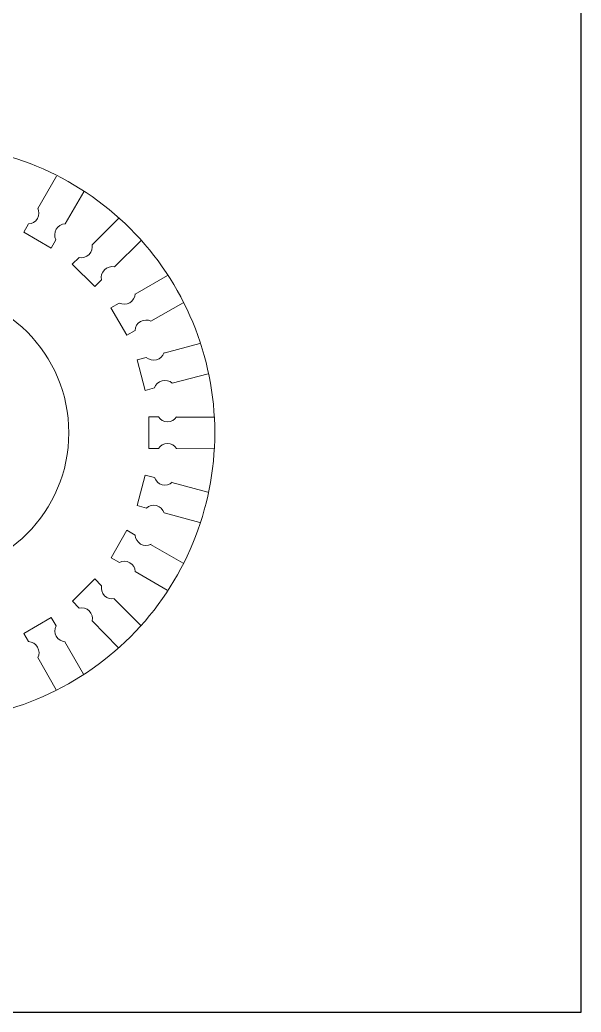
# Model space of a CAD drawing. Header units: centimetres. Extents: x -25 to 25, y -32.5 to 32.5.
# Drawn here: x 19.44 to 25, y -32.5 to -22.66 of the extents above; entities that cross this region are included whole.
import ezdxf

# ---------------------------------------------------------------- set-up
doc = ezdxf.new("R2010")
doc.units = ezdxf.units.CM
doc.header["$MEASUREMENT"] = 0
doc.layers.add('Capa 1', color=7, linetype='Continuous')

msp = doc.modelspace()

# ---------------------------------------------------------------- linework, layer by layer
at = {"layer": 'Capa 1', "color": 254}
msp.add_lwpolyline([(-25, -32.5), (25, -32.5), (25, 32.5), (-25, 32.5), (-25, -32.5)], close=True, dxfattribs=at)
at = {"layer": 'Capa 1', "color": 250, "lineweight": 9}
for points, knots in [([(18.50683, -23.89389), (19.26509, -23.89341), (19.99247, -24.19416), (20.52898, -24.73), (20.52898, -24.73), (21.06549, -25.26582), (21.36716, -25.99646), (21.36764, -26.7547), (21.36764, -26.7547), (21.36813, -27.51296), (21.06737, -28.24034), (20.53155, -28.77685), (20.53155, -28.77685), (19.99571, -29.31336), (19.26509, -29.61503), (18.50683, -29.61553), (18.50683, -29.61553), (17.74857, -29.61601), (17.02119, -29.31524), (16.48468, -28.77942), (16.48468, -28.77942), (15.94817, -28.2436), (15.6465, -27.51296), (15.64602, -26.7547), (15.64602, -26.7547), (15.64555, -25.99646), (15.94629, -25.26906), (16.48213, -24.73255), (16.48213, -24.73255), (17.01795, -24.19604), (17.74857, -23.89437), (18.50683, -23.89389)], [0, 0, 0, 0, 0.1111111, 0.1111111, 0.1111111, 0.1111111, 0.2222222, 0.2222222, 0.2222222, 0.2222222, 0.3333333, 0.3333333, 0.3333333, 0.3333333, 0.4444444, 0.4444444, 0.4444444, 0.4444444, 0.5555556, 0.5555556, 0.5555556, 0.5555556, 0.6666667, 0.6666667, 0.6666667, 0.6666667, 0.7777778, 0.7777778, 0.7777778, 0.7777778, 1, 1, 1, 1]), ([(19.61198, -24.52556), (19.62826, -24.5571), (19.62865, -24.59599), (19.60959, -24.629), (19.60959, -24.629), (19.59054, -24.662), (19.55665, -24.68112), (19.52121, -24.68278)], [0, 0, 0, 0, 0.3333333, 0.3333333, 0.3333333, 0.3333333, 1, 1, 1, 1]), ([(19.79269, -24.83954), (19.79269, -24.83954), (19.74514, -24.92213), (19.74514, -24.92213), (19.74514, -24.92213), (19.74514, -24.92213), (19.47356, -24.76533), (19.47356, -24.76533), (19.47356, -24.76533), (19.47356, -24.76533), (19.52121, -24.68278), (19.52121, -24.68278)], [0, 0, 0, 0, 0.25, 0.25, 0.25, 0.25, 0.5, 0.5, 0.5, 0.5, 1, 1, 1, 1]), ([(19.88347, -24.68231), (19.84803, -24.68398), (19.81415, -24.70309), (19.79509, -24.7361), (19.79509, -24.7361), (19.77604, -24.7691), (19.77642, -24.808), (19.7927, -24.83953)], [0, 0, 0, 0, 0.3333333, 0.3333333, 0.3333333, 0.3333333, 1, 1, 1, 1]), ([(20.15127, -24.88756), (20.15883, -24.92222), (20.14914, -24.95989), (20.12219, -24.98685), (20.12219, -24.98685), (20.09524, -25.01379), (20.05756, -25.02349), (20.0229, -25.01593)], [0, 0, 0, 0, 0.3333333, 0.3333333, 0.3333333, 0.3333333, 1, 1, 1, 1]), ([(20.24455, -25.23761), (20.24455, -25.23761), (20.17725, -25.30507), (20.17725, -25.30507), (20.17725, -25.30507), (20.17725, -25.30507), (19.95551, -25.08332), (19.95551, -25.08332), (19.95551, -25.08332), (19.95551, -25.08332), (20.0229, -25.01593), (20.0229, -25.01593)], [0, 0, 0, 0, 0.25, 0.25, 0.25, 0.25, 0.5, 0.5, 0.5, 0.5, 1, 1, 1, 1]), ([(20.37294, -25.10922), (20.33827, -25.10167), (20.3006, -25.11135), (20.27365, -25.13831), (20.27365, -25.13831), (20.2467, -25.16525), (20.23701, -25.20293), (20.24457, -25.23759)], [0, 0, 0, 0, 0.3333333, 0.3333333, 0.3333333, 0.3333333, 1, 1, 1, 1]), ([(17.09275, -26.75473), (17.09275, -27.5357), (17.72584, -28.16879), (18.50681, -28.16879), (18.50681, -28.16879), (19.28777, -28.16882), (19.92089, -27.5357), (19.92089, -26.75473), (19.92089, -26.75473), (19.92092, -25.97374), (19.28777, -25.34065), (18.50684, -25.34065), (18.50684, -25.34065), (17.72584, -25.34062), (17.09275, -25.97374), (17.09275, -26.75473)], [0, 0, 0, 0, 0.2, 0.2, 0.2, 0.2, 0.4, 0.4, 0.4, 0.4, 0.6, 0.6, 0.6, 0.6, 1, 1, 1, 1]), ([(20.57849, -25.37679), (20.57682, -25.41223), (20.55771, -25.44611), (20.5247, -25.46517), (20.5247, -25.46517), (20.4917, -25.48422), (20.4528, -25.48384), (20.42127, -25.46756)], [0, 0, 0, 0, 0.3333333, 0.3333333, 0.3333333, 0.3333333, 1, 1, 1, 1]), ([(20.578, -25.73906), (20.578, -25.73906), (20.49553, -25.7868), (20.49553, -25.7868), (20.49553, -25.7868), (20.49553, -25.7868), (20.33873, -25.51522), (20.33873, -25.51522), (20.33873, -25.51522), (20.33873, -25.51522), (20.42127, -25.46756), (20.42127, -25.46756)], [0, 0, 0, 0, 0.25, 0.25, 0.25, 0.25, 0.5, 0.5, 0.5, 0.5, 1, 1, 1, 1]), ([(20.73524, -25.64827), (20.7037, -25.632), (20.66481, -25.63161), (20.6318, -25.65067), (20.6318, -25.65067), (20.5988, -25.66972), (20.57968, -25.70361), (20.57802, -25.73905)], [0, 0, 0, 0, 0.3333333, 0.3333333, 0.3333333, 0.3333333, 1, 1, 1, 1]), ([(20.86453, -25.95993), (20.85374, -25.99373), (20.82652, -26.02151), (20.7897, -26.03137), (20.7897, -26.03137), (20.75289, -26.04124), (20.71541, -26.03079), (20.68918, -26.00691)], [0, 0, 0, 0, 0.3333333, 0.3333333, 0.3333333, 0.3333333, 1, 1, 1, 1]), ([(20.77029, -26.30972), (20.77029, -26.30972), (20.67828, -26.33449), (20.67828, -26.33449), (20.67828, -26.33449), (20.67828, -26.33449), (20.59711, -26.03158), (20.59711, -26.03158), (20.59711, -26.03158), (20.59711, -26.03158), (20.68918, -26.00691), (20.68918, -26.00691)], [0, 0, 0, 0, 0.25, 0.25, 0.25, 0.25, 0.5, 0.5, 0.5, 0.5, 1, 1, 1, 1]), ([(20.94567, -26.26273), (20.91942, -26.23885), (20.88196, -26.22841), (20.84514, -26.23827), (20.84514, -26.23827), (20.80833, -26.24813), (20.7811, -26.27592), (20.77031, -26.30972)], [0, 0, 0, 0, 0.3333333, 0.3333333, 0.3333333, 0.3333333, 1, 1, 1, 1]), ([(20.80834, -26.91071), (20.80834, -26.91071), (20.71305, -26.91082), (20.71305, -26.91082), (20.71305, -26.91082), (20.71305, -26.91082), (20.71305, -26.59723), (20.71305, -26.59723), (20.71305, -26.59723), (20.71305, -26.59723), (20.80836, -26.59723), (20.80836, -26.59723)], [0, 0, 0, 0, 0.25, 0.25, 0.25, 0.25, 0.5, 0.5, 0.5, 0.5, 1, 1, 1, 1]), ([(20.9899, -26.59723), (20.97073, -26.62708), (20.93724, -26.64687), (20.89913, -26.64687), (20.89913, -26.64687), (20.86102, -26.64687), (20.82752, -26.62708), (20.80836, -26.59723)], [0, 0, 0, 0, 0.3333333, 0.3333333, 0.3333333, 0.3333333, 1, 1, 1, 1]), ([(20.9899, -26.91071), (20.97073, -26.88085), (20.93724, -26.86107), (20.89913, -26.86107), (20.89913, -26.86107), (20.86102, -26.86107), (20.82752, -26.88085), (20.80836, -26.91071)], [0, 0, 0, 0, 0.3333333, 0.3333333, 0.3333333, 0.3333333, 1, 1, 1, 1]), ([(20.68954, -27.50107), (20.68954, -27.50107), (20.59747, -27.47652), (20.59747, -27.47652), (20.59747, -27.47652), (20.59747, -27.47652), (20.67863, -27.1736), (20.67863, -27.1736), (20.67863, -27.1736), (20.67863, -27.1736), (20.7707, -27.19827), (20.7707, -27.19827)], [0, 0, 0, 0, 0.25, 0.25, 0.25, 0.25, 0.5, 0.5, 0.5, 0.5, 1, 1, 1, 1]), ([(20.94605, -27.24526), (20.91981, -27.26914), (20.88234, -27.27958), (20.84552, -27.26971), (20.84552, -27.26971), (20.80871, -27.25985), (20.78148, -27.23207), (20.7707, -27.19827)], [0, 0, 0, 0, 0.3333333, 0.3333333, 0.3333333, 0.3333333, 1, 1, 1, 1]), ([(20.86492, -27.54806), (20.85413, -27.51426), (20.8269, -27.48648), (20.79008, -27.47661), (20.79008, -27.47661), (20.75327, -27.46675), (20.7158, -27.47719), (20.68956, -27.50107)], [0, 0, 0, 0, 0.3333333, 0.3333333, 0.3333333, 0.3333333, 1, 1, 1, 1]), ([(20.42199, -28.04056), (20.42199, -28.04056), (20.33941, -27.99302), (20.33941, -27.99302), (20.33941, -27.99302), (20.33941, -27.99302), (20.49621, -27.72143), (20.49621, -27.72143), (20.49621, -27.72143), (20.49621, -27.72143), (20.57875, -27.76909), (20.57875, -27.76909)], [0, 0, 0, 0, 0.25, 0.25, 0.25, 0.25, 0.5, 0.5, 0.5, 0.5, 1, 1, 1, 1]), ([(20.73597, -27.85986), (20.70444, -27.87613), (20.66555, -27.87652), (20.63254, -27.85746), (20.63254, -27.85746), (20.59954, -27.83841), (20.58042, -27.80453), (20.57875, -27.76909)], [0, 0, 0, 0, 0.3333333, 0.3333333, 0.3333333, 0.3333333, 1, 1, 1, 1]), ([(20.57923, -28.13134), (20.57756, -28.0959), (20.55845, -28.06202), (20.52544, -28.04296), (20.52544, -28.04296), (20.49244, -28.02391), (20.45354, -28.0243), (20.42201, -28.04057)], [0, 0, 0, 0, 0.3333333, 0.3333333, 0.3333333, 0.3333333, 1, 1, 1, 1]), ([(20.02393, -28.49243), (20.02393, -28.49243), (19.95647, -28.42513), (19.95647, -28.42513), (19.95647, -28.42513), (19.95647, -28.42513), (20.17822, -28.20338), (20.17822, -28.20338), (20.17822, -28.20338), (20.17822, -28.20338), (20.24561, -28.27078), (20.24561, -28.27078)], [0, 0, 0, 0, 0.25, 0.25, 0.25, 0.25, 0.5, 0.5, 0.5, 0.5, 1, 1, 1, 1]), ([(20.37398, -28.39915), (20.33931, -28.4067), (20.30164, -28.39701), (20.27469, -28.37006), (20.27469, -28.37006), (20.24775, -28.34312), (20.23805, -28.30544), (20.24561, -28.27078)], [0, 0, 0, 0, 0.3333333, 0.3333333, 0.3333333, 0.3333333, 1, 1, 1, 1]), ([(20.15232, -28.62081), (20.15987, -28.58614), (20.15018, -28.54847), (20.12323, -28.52152), (20.12323, -28.52152), (20.09629, -28.49458), (20.05861, -28.48488), (20.02395, -28.49244)], [0, 0, 0, 0, 0.3333333, 0.3333333, 0.3333333, 0.3333333, 1, 1, 1, 1]), ([(19.52248, -28.82587), (19.52248, -28.82587), (19.47474, -28.7434), (19.47474, -28.7434), (19.47474, -28.7434), (19.47474, -28.7434), (19.74632, -28.58661), (19.74632, -28.58661), (19.74632, -28.58661), (19.74632, -28.58661), (19.79398, -28.66915), (19.79398, -28.66915)], [0, 0, 0, 0, 0.25, 0.25, 0.25, 0.25, 0.5, 0.5, 0.5, 0.5, 1, 1, 1, 1]), ([(19.88475, -28.82637), (19.84931, -28.82469), (19.81543, -28.80559), (19.79637, -28.77258), (19.79637, -28.77258), (19.77732, -28.73957), (19.7777, -28.70067), (19.79398, -28.66915)], [0, 0, 0, 0, 0.3333333, 0.3333333, 0.3333333, 0.3333333, 1, 1, 1, 1]), ([(19.61326, -28.98311), (19.62953, -28.95158), (19.62993, -28.91268), (19.61087, -28.87967), (19.61087, -28.87967), (19.59182, -28.84667), (19.55793, -28.82756), (19.52249, -28.82589)], [0, 0, 0, 0, 0.3333333, 0.3333333, 0.3333333, 0.3333333, 1, 1, 1, 1])]:
    msp.add_open_spline(points, degree=3, knots=knots, dxfattribs=at)
for points in [[(19.61398, -24.52962), (19.61398, -24.52962), (19.79902, -24.20871), (19.79902, -24.20871)], [(20.06884, -24.36421), (20.06884, -24.36421), (19.88347, -24.68231), (19.88347, -24.68231)], [(20.15215, -24.89199), (20.15215, -24.89199), (20.41394, -24.6299), (20.41394, -24.6299)], [(20.63432, -24.84994), (20.63432, -24.84994), (20.37294, -25.10922), (20.37294, -25.10922)], [(20.57819, -25.3813), (20.57819, -25.3813), (20.8989, -25.1959), (20.8989, -25.1959)], [(21.05482, -25.46548), (21.05482, -25.46548), (20.73524, -25.64827), (20.73524, -25.64827)], [(20.86308, -25.96421), (20.86308, -25.96421), (21.22084, -25.86813), (21.22084, -25.86813)], [(21.30167, -26.16888), (21.30167, -26.16888), (20.94567, -26.26273), (20.94567, -26.26273)], [(20.98738, -26.60098), (20.98738, -26.60098), (21.35783, -26.60077), (21.35783, -26.60077)], [(21.35806, -26.9122), (21.35806, -26.9122), (20.9899, -26.91071), (20.9899, -26.91071)], [(20.94265, -27.24823), (20.94265, -27.24823), (21.30052, -27.34391), (21.30052, -27.34391)], [(21.22015, -27.64478), (21.22015, -27.64478), (20.86492, -27.54806), (20.86492, -27.54806)], [(20.73192, -27.86185), (20.73192, -27.86185), (21.05283, -28.04689), (21.05283, -28.04689)], [(20.89733, -28.31671), (20.89733, -28.31671), (20.57923, -28.13134), (20.57923, -28.13134)], [(20.36955, -28.40002), (20.36955, -28.40002), (20.63164, -28.66182), (20.63164, -28.66182)], [(20.41159, -28.8822), (20.41159, -28.8822), (20.15232, -28.62081), (20.15232, -28.62081)], [(19.88024, -28.82607), (19.88024, -28.82607), (20.06564, -29.14677), (20.06564, -29.14677)], [(19.79606, -29.30269), (19.79606, -29.30269), (19.61326, -28.98311), (19.61326, -28.98311)]]:
    msp.add_open_spline(points, degree=3, dxfattribs=at)

doc.saveas('drawing.dxf')
